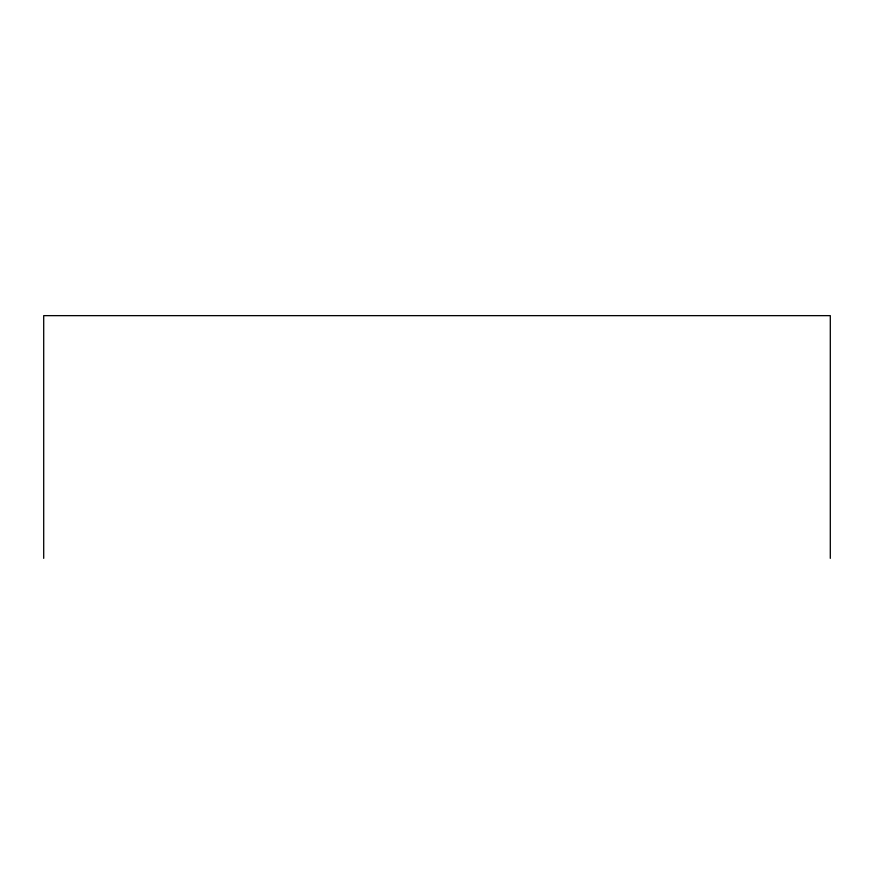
<?xml version="1.0" encoding="UTF-8"?>
<svg xmlns="http://www.w3.org/2000/svg" width="874" height="874" viewBox="0 0 874 874"><rect width="100%" height="100%" fill="white"/><g stroke="black" fill="none" stroke-linecap="round" stroke-linejoin="round"><path stroke-width="1.31" d="M830.3 558.355L830.3 315.645L43.7 315.645L43.7 558.355"/></g></svg>
